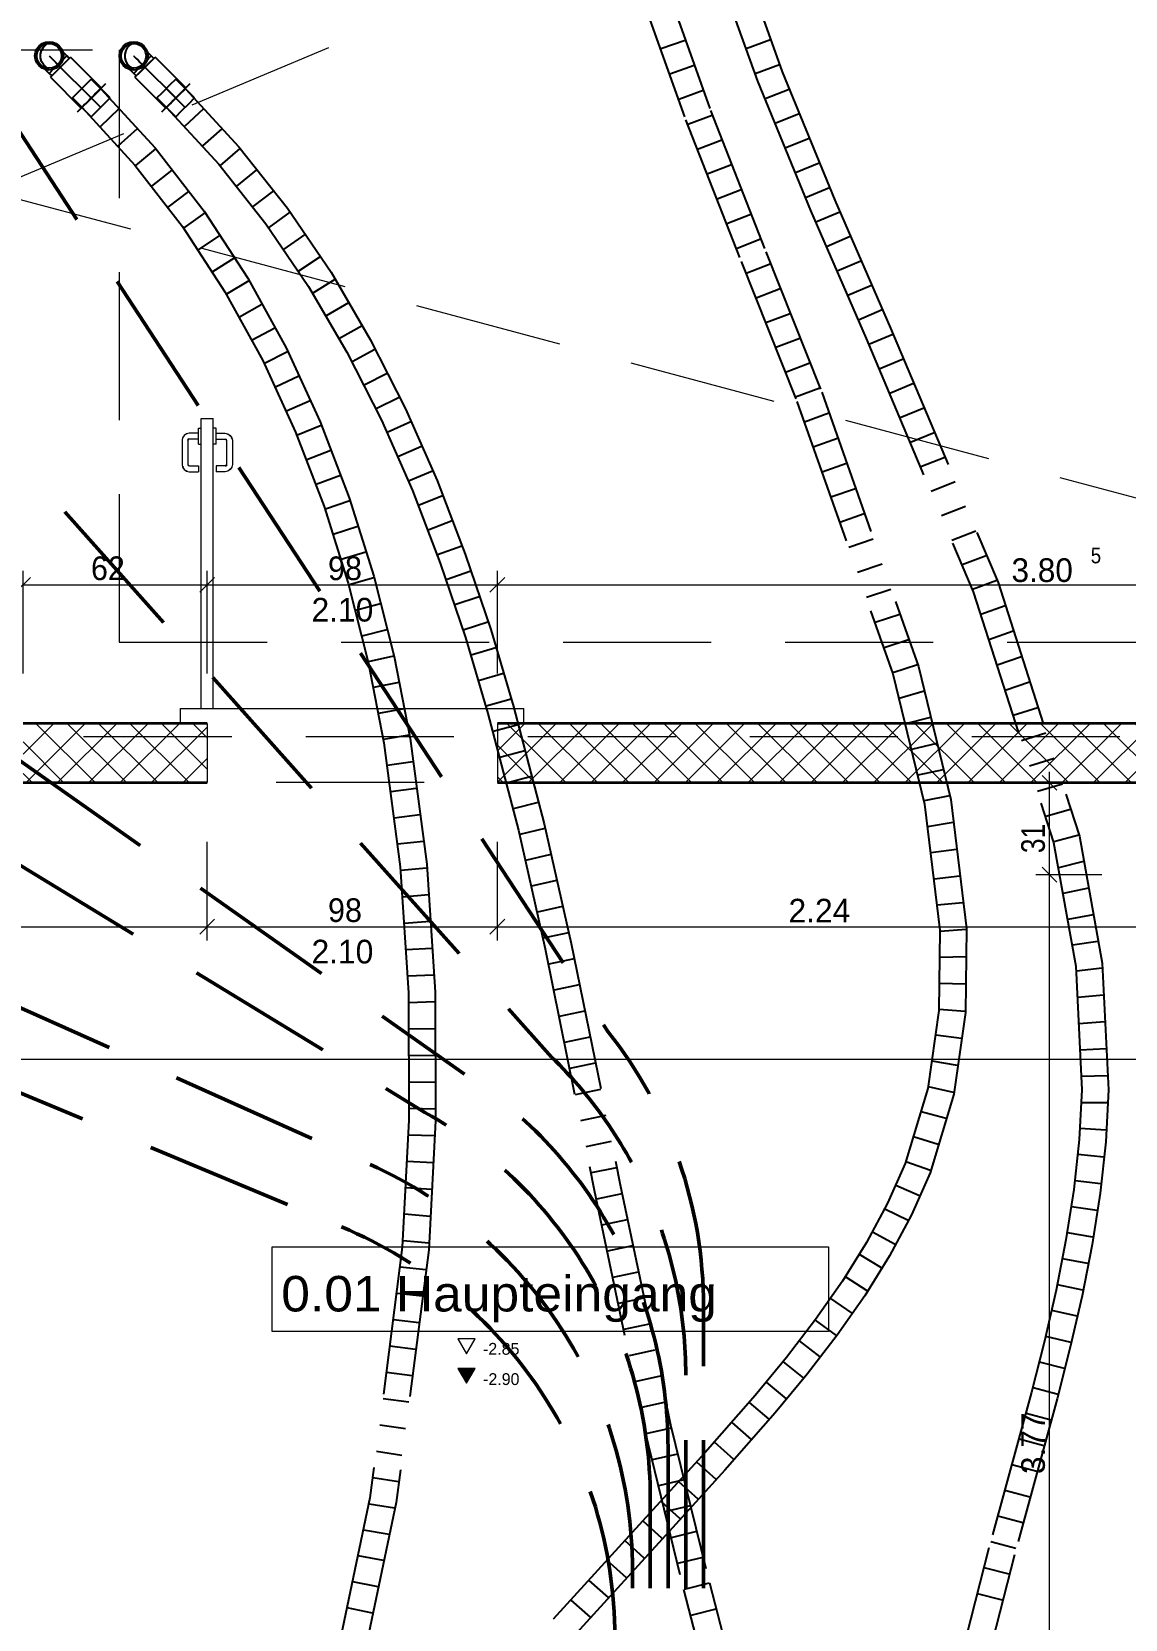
# Model space of a CAD drawing. Header units: millimetres. Extents: x -3497 to 2618, y -1809 to 2456.
# Drawn here: x 385 to 754, y 1356 to 1893 of the extents above; entities that cross this region are included whole.
import ezdxf
from ezdxf.enums import TextEntityAlignment as Align

# ---------------------------------------------------------------- set-up
doc = ezdxf.new("R2010")
doc.units = ezdxf.units.MM
doc.header["$LTSCALE"] = 100
doc.linetypes.add('DASHED', pattern=[0.75, 0.5, -0.25])
doc.linetypes.add('HIDDENX2', pattern=[0.75, 0.5, -0.25])
for name, color, linetype, true_color in [('10-0.05 Solid', 1, 'Continuous', 0xff0000), ('10-0.13 Solid', 7, 'Continuous', 0x000000), ('10-0.18 Strichlinie', 7, 'Continuous', 0x00c0ff), ('20-(100) Aussenwände', 7, 'Continuous', 0xc0c0c0), ('20-Beton', 9, 'Continuous', 0x808080), ('30-Text', 7, 'Continuous', 0xff8000), ('30-Text 6', 3, 'Continuous', 0x00ff00), ('50-Türen&Fenster', 9, 'Continuous', 0x808080), ('Keine', 7, 'Continuous', 0xff8000), ('Layer31', 9, 'Continuous', 0x808080)]:
    doc.layers.add(name, color=color, linetype=linetype, true_color=true_color)
doc.styles.add('Arial', font='arial.ttf')

# ---------------------------------------------------------------- blocks, each defined once
blk = doc.blocks.new('*X590')
at = {"layer": '10-0.05 Solid', "color": 18, "linetype": 'Continuous', "lineweight": 13, "true_color": 0x000000}
for p, q in [((542.1, 1639.07), (562, 1658.98)), ((542.1, 1649.68), (551.4, 1658.98)), ((565.29, 1638.98), (545.29, 1658.98)), ((552.61, 1638.98), (572.61, 1658.98)), ((575.89, 1638.98), (555.89, 1658.98)), ((563.22, 1638.98), (583.22, 1658.98)), ((586.5, 1638.98), (566.5, 1658.98)), ((573.82, 1638.98), (593.82, 1658.98)), ((597.11, 1638.98), (577.11, 1658.98)), ((584.43, 1638.98), (604.43, 1658.98)), ((607.71, 1638.98), (587.71, 1658.98)), ((595.04, 1638.98), (615.04, 1658.98)), ((618.32, 1638.98), (598.32, 1658.98)), ((605.64, 1638.98), (625.64, 1658.98)), ((628.93, 1638.98), (608.93, 1658.98)), ((616.25, 1638.98), (636.25, 1658.98)), ((639.53, 1638.98), (619.53, 1658.98)), ((626.86, 1638.98), (646.86, 1658.98)), ((650.14, 1638.98), (630.14, 1658.98)), ((637.46, 1638.98), (657.46, 1658.98)), ((660.75, 1638.98), (640.75, 1658.98)), ((648.07, 1638.98), (668.07, 1658.98)), ((671.35, 1638.98), (651.35, 1658.98)), ((658.68, 1638.98), (678.68, 1658.98)), ((681.96, 1638.98), (661.96, 1658.98)), ((669.28, 1638.98), (689.28, 1658.98)), ((692.57, 1638.98), (672.57, 1658.98)), ((679.89, 1638.98), (699.89, 1658.98)), ((703.17, 1638.98), (683.17, 1658.98)), ((690.5, 1638.98), (710.5, 1658.98)), ((713.78, 1638.98), (693.78, 1658.98)), ((701.1, 1638.98), (721.1, 1658.98)), ((724.39, 1638.98), (704.39, 1658.98)), ((711.71, 1638.98), (731.71, 1658.98)), ((734.99, 1638.98), (714.99, 1658.98)), ((722.32, 1638.98), (742.32, 1658.98)), ((745.6, 1638.98), (725.6, 1658.98)), ((732.92, 1638.98), (752.92, 1658.98)), ((756.21, 1638.98), (736.21, 1658.98)), ((743.53, 1638.98), (763.53, 1658.98)), ((766.81, 1638.98), (746.81, 1658.98)), ((754.14, 1638.98), (774.14, 1658.98)), ((777.42, 1638.98), (757.42, 1658.98)), ((764.74, 1638.98), (784.74, 1658.98)), ((788.03, 1638.98), (768.03, 1658.98)), ((791.36, 1646.25), (778.63, 1658.98)), ((791.36, 1656.86), (789.24, 1658.98)), ((775.35, 1638.98), (791.36, 1654.99)), ((554.68, 1638.98), (542.1, 1651.56)), ((544.07, 1638.98), (542.1, 1640.95)), ((785.96, 1638.98), (791.36, 1644.38))]:
    blk.add_line(p, q, dxfattribs=at)
blk = doc.blocks.new('*X591')
at = {"layer": '10-0.05 Solid', "color": 18, "linetype": 'Continuous', "lineweight": 13, "true_color": 0x000000}
for p, q in [((381.87, 1648.55), (392.3, 1658.98)), ((382.9, 1638.98), (402.9, 1658.98)), ((406.19, 1638.98), (386.19, 1658.98)), ((393.51, 1638.98), (413.51, 1658.98)), ((416.79, 1638.98), (396.79, 1658.98)), ((404.12, 1638.98), (424.12, 1658.98)), ((427.4, 1638.98), (407.4, 1658.98)), ((414.72, 1638.98), (434.72, 1658.98)), ((438.01, 1638.98), (418.01, 1658.98)), ((425.33, 1638.98), (444.1, 1657.74)), ((444.1, 1643.49), (428.61, 1658.98)), ((444.1, 1654.1), (439.22, 1658.98)), ((395.58, 1638.98), (381.87, 1652.69)), ((435.94, 1638.98), (444.1, 1647.14)), ((384.97, 1638.98), (381.87, 1642.08))]:
    blk.add_line(p, q, dxfattribs=at)
blk = doc.blocks.new('AnonymMegaMac_nNn0752')
at = {"layer": '20-Beton', "color": 8, "linetype": 'Continuous', "lineweight": 13, "true_color": 0x808080}
for p, q in [((384.37, 1708.27), (379.37, 1703.27)), ((381.87, 1675.77), (381.87, 1710.46)), ((381.87, 1705.77), (444.1, 1705.77)), ((446.6, 1708.27), (441.6, 1703.27)), ((444.1, 1675.77), (444.1, 1710.46))]:
    blk.add_line(p, q, dxfattribs=at)
at = {"layer": '20-Beton', "color": 8, "linetype": 'Continuous', "lineweight": 18, "true_color": 0x808080, "style": 'Arial', "width": 0.918814}
blk.add_text('62', height=8, dxfattribs=at).set_placement((404.84, 1707.36), (416.25, 1707.36), align=Align.FIT)
blk = doc.blocks.new('AnonymMegaMac_nNn0753')
at = {"layer": '20-Beton', "color": 8, "linetype": 'Continuous', "lineweight": 13, "true_color": 0x808080}
for p, q in [((446.6, 1708.27), (441.6, 1703.27)), ((444.1, 1675.77), (444.1, 1710.46)), ((444.1, 1705.77), (542.1, 1705.77)), ((544.6, 1708.27), (539.6, 1703.27)), ((542.1, 1675.77), (542.1, 1710.46))]:
    blk.add_line(p, q, dxfattribs=at)
at = {"layer": '20-Beton', "color": 8, "linetype": 'Continuous', "lineweight": 18, "true_color": 0x808080, "style": 'Arial'}
for s, width, p, p2 in [('98', 0.923325, (484.89, 1707.36), (496.36, 1707.36)), ('2.10', 0.960236, (479.34, 1693.36), (500.21, 1693.36))]:
    blk.add_text(s, height=8, dxfattribs=dict(at, width=width)).set_placement(p, p2, align=Align.FIT)
blk = doc.blocks.new('AnonymMegaMac_nNn0754')
at = {"layer": '20-Beton', "color": 8, "linetype": 'Continuous', "lineweight": 13, "true_color": 0x808080}
for p, q in [((544.6, 1708.27), (539.6, 1703.27)), ((542.1, 1675.77), (542.1, 1710.46)), ((542.1, 1705.77), (922.36, 1705.77)), ((924.86, 1708.27), (919.86, 1703.27)), ((922.36, 1675.77), (922.36, 1710.46))]:
    blk.add_line(p, q, dxfattribs=at)
at = {"layer": '20-Beton', "color": 8, "linetype": 'Continuous', "lineweight": 18, "true_color": 0x808080, "style": 'Arial'}
for s, height, width, p, p2 in [('5', 5.28, 0.853093, (742.55, 1713.04), (746.05, 1713.04)), ('3.80', 8, 0.953608, (715.78, 1706.73), (736.5, 1706.73))]:
    blk.add_text(s, height=height, dxfattribs=dict(at, width=width)).set_placement(p, p2, align=Align.FIT)
blk = doc.blocks.new('AnonymMegaMac_nNn01105')
at = {"layer": '20-Beton', "color": 8, "linetype": 'Continuous', "lineweight": 13, "true_color": 0x808080}
for p, q in [((245.87, 1585.6), (245.87, 1618.98)), ((444.1, 1585.6), (444.1, 1618.98)), ((248.37, 1592.79), (243.37, 1587.79)), ((446.6, 1592.79), (441.6, 1587.79)), ((245.87, 1590.29), (444.1, 1590.29))]:
    blk.add_line(p, q, dxfattribs=at)
at = {"layer": '20-Beton', "color": 8, "linetype": 'Continuous', "lineweight": 18, "true_color": 0x808080, "style": 'Arial', "width": 0.921576}
blk.add_text('1.98', height=8, dxfattribs=at).set_placement((330.12, 1591.88), (350.14, 1591.88), align=Align.FIT)
blk = doc.blocks.new('AnonymMegaMac_nNn01106')
at = {"layer": '20-Beton', "color": 8, "linetype": 'Continuous', "lineweight": 13, "true_color": 0x808080}
for p, q in [((444.1, 1585.6), (444.1, 1618.98)), ((542.1, 1585.6), (542.1, 1618.98)), ((446.6, 1592.79), (441.6, 1587.79)), ((544.6, 1592.79), (539.6, 1587.79)), ((444.1, 1590.29), (542.1, 1590.29))]:
    blk.add_line(p, q, dxfattribs=at)
at = {"layer": '20-Beton', "color": 8, "linetype": 'Continuous', "lineweight": 18, "true_color": 0x808080, "style": 'Arial'}
for s, width, p, p2 in [('98', 0.923325, (484.89, 1591.88), (496.36, 1591.88)), ('2.10', 0.960236, (479.34, 1577.88), (500.21, 1577.88))]:
    blk.add_text(s, height=8, dxfattribs=dict(at, width=width)).set_placement(p, p2, align=Align.FIT)
blk = doc.blocks.new('AnonymMegaMac_nNn01107')
at = {"layer": '20-Beton', "color": 8, "linetype": 'Continuous', "lineweight": 13, "true_color": 0x808080}
for p, q in [((542.1, 1585.6), (542.1, 1618.98)), ((544.6, 1592.79), (539.6, 1587.79)), ((763.84, 1587.79), (768.84, 1592.79)), ((766.34, 1585.6), (766.34, 1594.97)), ((542.1, 1590.29), (766.34, 1590.29))]:
    blk.add_line(p, q, dxfattribs=at)
at = {"layer": '20-Beton', "color": 8, "linetype": 'Continuous', "lineweight": 18, "true_color": 0x808080, "style": 'Arial', "width": 0.960236}
blk.add_text('2.24', height=8, dxfattribs=at).set_placement((640.46, 1591.71), (661.33, 1591.71), align=Align.FIT)
blk = doc.blocks.new('AnonymMegaMac_nNn01117')
at = {"layer": '20-Beton', "color": 8, "linetype": 'Continuous', "lineweight": 13, "true_color": 0x808080}
blk.add_line((-112.67, 1545.54), (766.34, 1545.54), dxfattribs=at)
blk = doc.blocks.new('AnonymMegaMac_nNn01222')
at = {"layer": '20-Beton', "color": 8, "linetype": 'Continuous', "lineweight": 13, "true_color": 0x808080}
for p, q in [((731.14, 1605.36), (726.14, 1610.36)), ((728.64, 1607.86), (728.64, 1611.61)), ((733.33, 1607.86), (723.95, 1607.86)), ((728.64, 1230.86), (728.64, 1607.86)), ((726.14, 1233.36), (731.14, 1228.36)), ((746.34, 1230.86), (723.95, 1230.86))]:
    blk.add_line(p, q, dxfattribs=at)
at = {"layer": '20-Beton', "color": 8, "linetype": 'Continuous', "lineweight": 18, "true_color": 0x808080, "style": 'Arial', "width": 0.954713}
blk.add_text('3.77', height=8, rotation=90, dxfattribs=at).set_placement((727.05, 1405.42), (727.05, 1426.17), align=Align.FIT)
blk = doc.blocks.new('AnonymMegaMac_nNn01232')
at = {"layer": '20-Beton', "color": 8, "linetype": 'Continuous', "lineweight": 13, "true_color": 0x808080}
for p, q in [((731.14, 1636.36), (726.14, 1641.36)), ((728.64, 1638.86), (728.64, 1642.61)), ((746.34, 1638.86), (723.95, 1638.86)), ((728.64, 1607.86), (728.64, 1638.86)), ((726.14, 1610.36), (731.14, 1605.36)), ((746.34, 1607.86), (723.95, 1607.86)), ((728.64, 1604.11), (728.64, 1607.86))]:
    blk.add_line(p, q, dxfattribs=at)
at = {"layer": '20-Beton', "color": 8, "linetype": 'Continuous', "lineweight": 18, "true_color": 0x808080, "style": 'Arial', "width": 0.797036}
blk.add_text('31', height=8, rotation=90, dxfattribs=at).set_placement((727.05, 1615.14), (727.05, 1625.04), align=Align.FIT)

msp = doc.modelspace()

# ---------------------------------------------------------------- hatches: boundary and pattern name
at = {"layer": '20-Beton', "linetype": 'Continuous', "lineweight": 13, "true_color": 0x808080}
msp.add_hatch(color=8, dxfattribs=at).paths.add_polyline_path([(531.67, 1436.06), (534.58, 1441.1), (528.76, 1441.1)], flags=0)

# ---------------------------------------------------------------- linework, layer by layer
at = {"layer": '10-0.13 Solid', "color": 18, "linetype": 'HIDDENX2', "lineweight": 13, "true_color": 0x000000}
for p, q in [((-169.63, 1886.38), (414.37, 1886.43)), ((414.37, 1886.43), (414.37, 1686.43)), ((414.37, 1686.43), (1234.37, 1686.43)), ((1202.36, 1654.37), (382.16, 1654.37))]:
    msp.add_line(p, q, dxfattribs=at)
at = {"layer": '10-0.18 Strichlinie', "color": 140, "linetype": 'DASHED', "lineweight": 25, "true_color": 0x00c0ff}
for p, q in [((386.55, 1886.84), (387.32, 1887.83)), ((387.32, 1887.83), (388.31, 1888.59)), ((387.74, 1887.41), (388.61, 1888.07)), ((388.31, 1888.59), (389.47, 1889.07)), ((388.61, 1888.07), (389.62, 1888.49)), ((388.76, 1887.38), (389.64, 1888.28)), ((389.47, 1889.07), (390.71, 1889.24)), ((389.62, 1888.49), (390.71, 1888.64)), ((389.64, 1888.28), (390.71, 1888.94)), ((390.71, 1889.24), (391.95, 1889.07)), ((390.71, 1888.64), (391.8, 1888.49)), ((391.8, 1888.49), (392.81, 1888.07)), ((391.95, 1889.07), (393.11, 1888.59)), ((392.81, 1888.07), (393.68, 1887.41)), ((393.11, 1888.59), (394.11, 1887.83)), ((394.11, 1887.83), (394.87, 1886.84)), ((415.09, 1886.84), (415.85, 1887.83)), ((415.85, 1887.83), (416.85, 1888.59)), ((416.28, 1887.41), (417.15, 1888.07)), ((416.85, 1888.59), (418, 1889.07)), ((417.15, 1888.07), (418.16, 1888.49)), ((417.3, 1887.38), (418.17, 1888.28)), ((418, 1889.07), (419.25, 1889.24)), ((418.16, 1888.49), (419.25, 1888.64)), ((418.17, 1888.28), (419.25, 1888.94)), ((419.25, 1889.24), (420.49, 1889.07)), ((419.25, 1888.64), (420.33, 1888.49)), ((420.33, 1888.49), (421.35, 1888.07)), ((420.49, 1889.07), (421.65, 1888.59)), ((421.35, 1888.07), (422.22, 1887.41)), ((421.65, 1888.59), (422.64, 1887.83)), ((422.64, 1887.83), (423.4, 1886.84)), ((385.91, 1884.44), (386.07, 1885.68)), ((386.07, 1883.19), (385.91, 1884.44)), ((386.07, 1885.68), (386.55, 1886.84)), ((386.55, 1882.04), (386.07, 1883.19)), ((386.51, 1884.44), (386.65, 1885.52)), ((386.65, 1883.35), (386.51, 1884.44)), ((386.65, 1885.52), (387.07, 1886.54)), ((387.07, 1882.34), (386.65, 1883.35)), ((387.07, 1886.54), (387.74, 1887.41)), ((387.74, 1881.47), (387.07, 1882.34)), ((387.83, 1885.06), (388.15, 1886.28)), ((387.83, 1883.81), (387.83, 1885.06)), ((388.15, 1882.59), (387.83, 1883.81)), ((388.15, 1886.28), (388.76, 1887.38)), ((388.76, 1881.49), (388.15, 1882.59)), ((390.71, 1884.44), (390.81, 1884.33)), ((390.81, 1884.33), (391.11, 1884.04)), ((391.11, 1884.04), (391.58, 1883.57)), ((391.58, 1883.57), (392.2, 1882.95)), ((392.2, 1882.95), (392.91, 1882.23)), ((394.91, 1882.7), (392.45, 1880.24)), ((392.91, 1882.23), (393.68, 1881.47)), ((393.68, 1887.41), (393.78, 1887.3)), ((393.68, 1887.41), (394.35, 1886.54)), ((394.35, 1882.34), (393.68, 1881.47)), ((393.78, 1887.3), (394.08, 1887.01)), ((394.08, 1887.01), (394.55, 1886.54)), ((394.35, 1886.54), (394.77, 1885.52)), ((394.77, 1883.35), (394.35, 1882.34)), ((394.55, 1886.54), (395.17, 1885.92)), ((394.77, 1885.52), (394.91, 1884.44)), ((394.91, 1884.44), (394.77, 1883.35)), ((394.87, 1886.84), (395.35, 1885.68)), ((395.35, 1883.19), (394.87, 1882.04)), ((396.65, 1884.44), (394.91, 1882.7)), ((395.17, 1885.92), (395.88, 1885.2)), ((395.35, 1885.68), (395.51, 1884.44)), ((395.51, 1884.44), (395.35, 1883.19)), ((397.5, 1883.59), (395.76, 1881.85)), ((395.88, 1885.2), (396.65, 1884.44)), ((395.94, 1882.02), (397.92, 1884.01)), ((397.5, 1883.59), (396.65, 1884.44)), ((408.32, 1873.62), (397.92, 1884.01)), ((414.45, 1884.44), (414.61, 1885.68)), ((414.61, 1883.19), (414.45, 1884.44)), ((414.61, 1885.68), (415.09, 1886.84)), ((415.09, 1882.04), (414.61, 1883.19)), ((415.05, 1884.44), (415.19, 1885.52)), ((415.19, 1883.35), (415.05, 1884.44)), ((415.19, 1885.52), (415.61, 1886.54)), ((415.61, 1882.34), (415.19, 1883.35)), ((415.61, 1886.54), (416.28, 1887.41)), ((416.28, 1881.47), (415.61, 1882.34)), ((416.36, 1885.06), (416.68, 1886.28)), ((416.36, 1883.81), (416.36, 1885.06)), ((416.68, 1882.59), (416.36, 1883.81)), ((416.68, 1886.28), (417.3, 1887.38)), ((417.3, 1881.49), (416.68, 1882.59)), ((419.25, 1884.44), (419.35, 1884.33)), ((419.35, 1884.33), (419.64, 1884.04)), ((419.64, 1884.04), (420.12, 1883.57)), ((420.12, 1883.57), (420.73, 1882.95)), ((420.73, 1882.95), (421.45, 1882.23)), ((423.45, 1882.7), (420.99, 1880.24)), ((421.45, 1882.23), (422.22, 1881.47)), ((422.22, 1887.41), (422.32, 1887.3)), ((422.22, 1887.41), (422.88, 1886.54)), ((422.88, 1882.34), (422.22, 1881.47)), ((422.32, 1887.3), (422.61, 1887.01)), ((422.61, 1887.01), (423.09, 1886.54)), ((422.88, 1886.54), (423.3, 1885.52)), ((423.3, 1883.35), (422.88, 1882.34)), ((423.09, 1886.54), (423.7, 1885.92)), ((423.3, 1885.52), (423.45, 1884.44)), ((423.45, 1884.44), (423.3, 1883.35)), ((423.4, 1886.84), (423.88, 1885.68)), ((423.88, 1883.19), (423.4, 1882.04)), ((425.19, 1884.44), (423.45, 1882.7)), ((423.7, 1885.92), (424.42, 1885.2)), ((423.88, 1885.68), (424.05, 1884.44)), ((424.05, 1884.44), (423.88, 1883.19)), ((426.03, 1883.59), (424.3, 1881.85)), ((424.42, 1885.2), (425.19, 1884.44)), ((424.47, 1882.02), (426.46, 1884.01)), ((426.03, 1883.59), (425.19, 1884.44)), ((436.85, 1873.62), (426.46, 1884.01)), ((387.32, 1881.04), (386.55, 1882.04)), ((388.31, 1880.28), (387.32, 1881.04)), ((387.74, 1881.47), (387.84, 1881.36)), ((388.61, 1880.8), (387.74, 1881.47)), ((387.84, 1881.36), (388.14, 1881.07)), ((388.14, 1881.07), (388.61, 1880.6)), ((389.47, 1879.8), (388.31, 1880.28)), ((389.62, 1880.38), (388.61, 1880.8)), ((388.61, 1880.6), (389.23, 1879.98)), ((389.64, 1880.59), (388.76, 1881.49)), ((389.23, 1879.98), (389.94, 1879.26)), ((390.71, 1879.64), (389.47, 1879.8)), ((390.71, 1880.24), (389.62, 1880.38)), ((390.71, 1879.94), (389.64, 1880.59)), ((389.94, 1879.26), (390.71, 1878.5)), ((391.8, 1880.38), (390.71, 1880.24)), ((392.45, 1880.24), (390.71, 1878.5)), ((391.95, 1879.8), (390.71, 1879.64)), ((390.71, 1878.5), (391.56, 1877.65)), ((391.14, 1877.22), (393.12, 1879.21)), ((391.14, 1877.22), (401.53, 1866.83)), ((393.3, 1879.39), (391.56, 1877.65)), ((392.81, 1880.8), (391.8, 1880.38)), ((393.11, 1880.28), (391.95, 1879.8)), ((393.68, 1881.47), (392.81, 1880.8)), ((394.11, 1881.04), (393.11, 1880.28)), ((393.12, 1879.21), (395.94, 1882.02)), ((395.76, 1881.85), (393.3, 1879.39)), ((393.68, 1881.47), (404.92, 1870.22)), ((394.87, 1882.04), (394.11, 1881.04)), ((415.85, 1881.04), (415.09, 1882.04)), ((416.85, 1880.28), (415.85, 1881.04)), ((416.28, 1881.47), (416.38, 1881.36)), ((417.15, 1880.8), (416.28, 1881.47)), ((416.38, 1881.36), (416.67, 1881.07)), ((416.67, 1881.07), (417.15, 1880.6)), ((418, 1879.8), (416.85, 1880.28)), ((418.16, 1880.38), (417.15, 1880.8)), ((417.15, 1880.6), (417.76, 1879.98)), ((418.17, 1880.59), (417.3, 1881.49)), ((417.76, 1879.98), (418.48, 1879.26)), ((419.25, 1879.64), (418, 1879.8)), ((419.25, 1880.24), (418.16, 1880.38)), ((419.25, 1879.94), (418.17, 1880.59)), ((418.48, 1879.26), (419.25, 1878.5)), ((420.33, 1880.38), (419.25, 1880.24)), ((420.99, 1880.24), (419.25, 1878.5)), ((420.49, 1879.8), (419.25, 1879.64)), ((419.25, 1878.5), (420.1, 1877.65)), ((419.67, 1877.22), (421.66, 1879.21)), ((419.67, 1877.22), (430.07, 1866.83)), ((421.83, 1879.39), (420.1, 1877.65)), ((421.35, 1880.8), (420.33, 1880.38)), ((421.65, 1880.28), (420.49, 1879.8)), ((422.22, 1881.47), (421.35, 1880.8)), ((422.64, 1881.04), (421.65, 1880.28)), ((421.66, 1879.21), (424.47, 1882.02)), ((424.3, 1881.85), (421.83, 1879.39)), ((422.22, 1881.47), (433.46, 1870.22)), ((423.4, 1882.04), (422.64, 1881.04)), ((398.56, 1870.22), (400.42, 1872.09)), ((409.73, 1875.03), (400.12, 1865.41)), ((400.42, 1872.09), (403.06, 1874.72)), ((408.11, 1867.04), (401.74, 1873.4)), ((403.06, 1874.72), (404.92, 1876.59)), ((403.52, 1868.82), (406.33, 1871.63)), ((411.29, 1870.22), (404.92, 1876.59)), ((404.99, 1870.15), (406.59, 1871.74)), ((406.51, 1871.81), (405.75, 1871.05)), ((406.33, 1871.63), (408.32, 1873.62)), ((407.17, 1872.47), (406.51, 1871.81)), ((406.59, 1871.74), (407.75, 1872.91)), ((407.68, 1872.98), (407.17, 1872.47)), ((408, 1873.3), (407.68, 1872.98)), ((407.75, 1872.91), (408.18, 1873.33)), ((408.11, 1873.4), (408, 1873.3)), ((408.18, 1873.33), (426.52, 1853.34)), ((427.1, 1870.22), (428.96, 1872.09)), ((438.27, 1875.03), (428.65, 1865.41)), ((428.96, 1872.09), (431.6, 1874.72)), ((436.64, 1867.04), (430.28, 1873.4)), ((431.6, 1874.72), (433.46, 1876.59)), ((432.05, 1868.82), (434.87, 1871.63)), ((439.82, 1870.22), (433.46, 1876.59)), ((433.53, 1870.15), (435.12, 1871.74)), ((435.05, 1871.81), (434.28, 1871.05)), ((434.87, 1871.63), (436.85, 1873.62)), ((435.71, 1872.47), (435.05, 1871.81)), ((435.12, 1871.74), (436.29, 1872.91)), ((436.22, 1872.98), (435.71, 1872.47)), ((436.53, 1873.3), (436.22, 1872.98)), ((436.29, 1872.91), (436.71, 1873.33)), ((436.64, 1873.4), (436.53, 1873.3)), ((436.71, 1873.33), (454.82, 1853.74)), ((398.56, 1870.22), (404.92, 1863.86)), ((401.53, 1866.83), (403.52, 1868.82)), ((401.85, 1867.15), (401.74, 1867.04)), ((402.24, 1867.4), (401.81, 1866.97)), ((401.81, 1866.97), (419.64, 1847.54)), ((402.17, 1867.47), (401.85, 1867.15)), ((402.67, 1867.97), (402.17, 1867.47)), ((403.4, 1868.56), (402.24, 1867.4)), ((403.33, 1868.63), (402.67, 1867.97)), ((404.1, 1869.4), (403.33, 1868.63)), ((404.99, 1870.15), (403.4, 1868.56)), ((404.92, 1870.22), (404.1, 1869.4)), ((405.75, 1871.05), (404.92, 1870.22)), ((406.79, 1865.72), (409.42, 1868.36)), ((414.25, 1866.52), (407.91, 1860.52)), ((409.42, 1868.36), (411.29, 1870.22)), ((427.1, 1870.22), (433.46, 1863.86)), ((430.07, 1866.83), (432.05, 1868.82)), ((430.39, 1867.15), (430.28, 1867.04)), ((430.77, 1867.4), (430.35, 1866.97)), ((430.35, 1866.97), (447.98, 1847.89)), ((430.7, 1867.47), (430.39, 1867.15)), ((431.21, 1867.97), (430.7, 1867.47)), ((431.94, 1868.56), (430.77, 1867.4)), ((431.87, 1868.63), (431.21, 1867.97)), ((432.64, 1869.4), (431.87, 1868.63)), ((433.53, 1870.15), (431.94, 1868.56)), ((433.46, 1870.22), (432.64, 1869.4)), ((434.28, 1871.05), (433.46, 1870.22)), ((435.32, 1865.72), (437.96, 1868.36)), ((442.8, 1866.54), (436.47, 1860.54)), ((437.96, 1868.36), (439.82, 1870.22)), ((404.92, 1863.86), (406.79, 1865.72)), ((433.46, 1863.86), (435.32, 1865.72)), ((420.42, 1859.79), (413.91, 1853.98)), ((448.99, 1859.85), (442.5, 1854.01)), ((426.57, 1853.06), (419.89, 1847.43)), ((426.52, 1853.34), (443.05, 1831.98)), ((455.13, 1853.12), (448.49, 1847.45)), ((454.82, 1853.74), (471.18, 1833.04)), ((419.64, 1847.54), (435.72, 1826.76)), ((432.16, 1845.84), (425.32, 1840.41)), ((447.98, 1847.89), (463.92, 1827.71)), ((460.79, 1845.97), (454, 1840.48)), ((437.74, 1838.63), (430.76, 1833.39)), ((466.44, 1838.82), (459.51, 1833.51)), ((443.28, 1831.38), (436.15, 1826.34)), ((443.05, 1831.98), (457.81, 1809.37)), ((471.99, 1831.6), (464.93, 1826.47)), ((471.18, 1833.04), (485.92, 1811.33)), ((435.72, 1826.76), (450.09, 1804.74)), ((448.26, 1823.75), (441.01, 1818.89)), ((463.92, 1827.71), (478.31, 1806.52)), ((477.11, 1824.07), (469.92, 1819.11)), ((453.24, 1816.12), (445.87, 1811.46)), ((482.22, 1816.53), (474.92, 1811.75)), ((458.16, 1808.45), (450.66, 1803.98)), ((457.81, 1809.37), (470.86, 1785.63)), ((487.18, 1808.91), (479.77, 1804.3)), ((485.92, 1811.33), (499.17, 1788.69)), ((450.09, 1804.74), (462.83, 1781.58)), ((478.31, 1806.52), (491.27, 1784.39)), ((462.55, 1800.47), (454.95, 1796.19)), ((491.78, 1801.06), (484.27, 1796.61)), ((466.94, 1792.49), (459.23, 1788.39)), ((496.38, 1793.21), (488.77, 1788.93)), ((499.17, 1788.69), (511.06, 1765.23)), ((462.83, 1781.58), (473.97, 1757.38)), ((471.25, 1784.47), (463.44, 1780.56)), ((470.86, 1785.63), (482.26, 1760.87)), ((491.27, 1784.39), (502.93, 1761.38)), ((500.77, 1785.25), (493.07, 1781.13)), ((475.06, 1776.21), (467.16, 1772.48)), ((504.87, 1777.14), (497.1, 1773.18)), ((478.86, 1767.94), (470.89, 1764.4)), ((508.98, 1769.04), (501.12, 1765.23)), ((511.06, 1765.23), (521.72, 1741.01)), ((482.59, 1759.64), (474.54, 1756.28)), ((482.26, 1760.87), (492.08, 1735.2)), ((502.93, 1761.38), (513.4, 1737.59)), ((512.85, 1760.83), (504.93, 1757.17)), ((473.97, 1757.38), (483.58, 1732.25)), ((485.84, 1751.15), (477.72, 1747.96)), ((516.51, 1752.52), (508.52, 1749)), ((520.17, 1744.21), (512.12, 1740.83)), ((489.09, 1742.66), (480.9, 1739.64)), ((513.4, 1737.59), (522.81, 1713.09)), ((521.72, 1741.01), (531.27, 1716.14)), ((483.58, 1732.25), (491.72, 1706.3)), ((492.28, 1734.14), (484.02, 1731.3)), ((492.08, 1735.2), (500.37, 1708.74)), ((523.58, 1735.81), (515.47, 1732.56)), ((526.83, 1727.35), (518.68, 1724.22)), ((494.99, 1725.48), (486.69, 1722.79)), ((497.71, 1716.81), (489.35, 1714.28)), ((530.08, 1718.88), (521.88, 1715.88)), ((531.27, 1716.14), (539.86, 1690.68)), ((522.81, 1713.09), (531.29, 1687.95)), ((491.72, 1706.3), (498.42, 1679.62)), ((500.39, 1708.13), (491.99, 1705.77)), ((500.37, 1708.74), (507.2, 1681.58)), ((533.09, 1710.34), (524.85, 1707.45)), ((535.98, 1701.76), (527.71, 1698.98)), ((502.61, 1699.32), (494.16, 1697.11)), ((504.82, 1690.52), (496.33, 1688.46)), ((538.88, 1693.18), (530.57, 1690.5)), ((539.86, 1690.68), (547.61, 1664.7)), ((531.29, 1687.95), (538.94, 1662.29)), ((541.56, 1684.53), (533.21, 1681.96)), ((498.42, 1679.62), (503.75, 1652.37)), ((507.03, 1681.71), (498.51, 1679.81)), ((507.2, 1681.58), (512.63, 1653.82)), ((544.15, 1675.85), (535.77, 1673.39)), ((508.78, 1672.8), (500.23, 1671.07)), ((510.53, 1663.88), (501.94, 1662.32)), ((546.73, 1667.17), (538.33, 1664.82)), ((547.61, 1664.7), (557.93, 1625.02)), ((538.94, 1662.29), (549.19, 1622.9)), ((549.1, 1658.45), (540.67, 1656.17)), ((512.27, 1654.96), (503.65, 1653.57)), ((503.75, 1652.37), (509.3, 1610.51)), ((512.63, 1653.82), (518.25, 1611.39)), ((551.37, 1649.71), (542.93, 1647.49)), ((513.53, 1645.99), (504.89, 1644.72)), ((553.64, 1640.97), (545.19, 1638.81)), ((514.72, 1637.01), (506.07, 1635.85)), ((555.91, 1632.23), (547.44, 1630.12)), ((515.91, 1628.04), (507.24, 1626.98)), ((557.93, 1625.02), (567.08, 1584.65)), ((549.19, 1622.9), (558.29, 1582.77)), ((558.14, 1623.48), (549.65, 1621.43)), ((517.1, 1619.06), (508.42, 1618.12)), ((560.14, 1614.68), (551.64, 1612.68)), ((509.3, 1610.51), (512.06, 1567.92)), ((518.2, 1610.08), (509.51, 1609.24)), ((518.25, 1611.39), (521.05, 1568.23)), ((562.13, 1605.87), (553.62, 1603.93)), ((518.79, 1601.04), (510.09, 1600.32)), ((564.13, 1597.07), (555.61, 1595.19)), ((519.38, 1592), (510.67, 1591.39)), ((566.13, 1588.26), (557.59, 1586.44)), ((519.96, 1582.96), (511.25, 1582.47)), ((558.29, 1582.77), (574.8, 1501.25)), ((567.08, 1584.65), (583.61, 1503.06)), ((568, 1579.44), (559.46, 1577.65)), ((520.55, 1573.92), (511.83, 1573.55)), ((512.06, 1567.92), (512.23, 1524.94)), ((521.05, 1568.23), (521.22, 1524.72)), ((569.79, 1570.62), (561.25, 1568.83)), ((520.93, 1564.88), (512.21, 1564.62)), ((571.58, 1561.8), (563.03, 1560.01)), ((520.97, 1555.82), (512.24, 1555.67)), ((573.36, 1552.98), (564.82, 1551.19)), ((521.01, 1546.77), (512.28, 1546.72)), ((575.15, 1544.15), (566.61, 1542.37)), ((521.04, 1537.72), (512.31, 1537.77)), ((576.94, 1535.33), (568.39, 1533.55)), ((521.08, 1528.66), (512.35, 1528.83)), ((512.23, 1524.94), (510, 1481.99)), ((521.22, 1524.72), (518.97, 1481.18)), ((578.73, 1526.51), (570.18, 1524.73)), ((520.83, 1519.61), (512.1, 1519.9)), ((580.51, 1517.68), (571.96, 1515.91)), ((520.36, 1510.55), (511.64, 1510.98)), ((582.3, 1508.86), (573.75, 1507.1)), ((519.89, 1501.49), (511.18, 1502.06)), ((583.61, 1503.06), (600.64, 1422.03)), ((574.8, 1501.25), (591.87, 1420.04)), ((584.11, 1500.05), (575.56, 1498.28)), ((519.42, 1492.43), (510.72, 1493.15)), ((585.96, 1491.25), (577.41, 1489.46)), ((510, 1481.99), (499.08, 1397.32)), ((518.97, 1481.18), (507.95, 1395.81)), ((518.94, 1483.37), (510.26, 1484.23)), ((587.81, 1482.45), (579.26, 1480.65)), ((517.96, 1474.39), (509.28, 1475.33)), ((589.66, 1473.65), (581.12, 1471.83)), ((516.8, 1465.44), (508.13, 1466.43)), ((591.51, 1464.85), (582.97, 1463.02)), ((515.65, 1456.49), (506.98, 1457.53)), ((593.35, 1456.05), (584.82, 1454.2)), ((514.49, 1447.53), (505.83, 1448.63)), ((595.2, 1447.25), (586.68, 1445.38)), ((513.34, 1438.58), (504.68, 1439.73)), ((597.05, 1438.45), (588.53, 1436.57)), ((512.18, 1429.63), (503.54, 1430.83)), ((598.9, 1429.65), (590.38, 1427.75)), ((511.03, 1420.68), (502.39, 1421.93)), ((600.64, 1422.03), (613.73, 1368.62)), ((591.87, 1420.04), (605.01, 1366.42)), ((600.79, 1420.86), (592.27, 1418.95)), ((509.87, 1411.72), (501.24, 1413.03)), ((602.93, 1412.14), (594.42, 1410.19)), ((508.72, 1402.77), (500.09, 1404.13)), ((605.07, 1403.41), (596.57, 1401.43)), ((499.08, 1397.32), (486.19, 1336.04)), ((507.95, 1395.81), (494.95, 1334.02)), ((507.4, 1393.84), (498.79, 1395.27)), ((607.21, 1394.69), (598.71, 1392.67)), ((505.54, 1384.99), (496.94, 1386.5)), ((609.35, 1385.97), (600.86, 1383.91)), ((503.68, 1376.15), (495.09, 1377.73)), ((611.48, 1377.25), (603.01, 1375.15)), ((501.82, 1367.3), (493.25, 1368.96)), ((613.62, 1368.52), (605.16, 1366.39)), ((613.73, 1368.62), (627.36, 1315.93)), ((605.01, 1366.42), (618.64, 1313.73)), ((499.96, 1358.45), (491.4, 1360.2)), ((615.88, 1359.81), (607.41, 1357.68))]:
    msp.add_line(p, q, dxfattribs=at)
at = {"layer": '20-(100) Aussenwände', "color": 8, "linetype": 'Continuous', "lineweight": 13, "true_color": 0x808080}
for p, q in [((442.1, 1663.98), (442.1, 1761.98)), ((442.1, 1761.98), (446.1, 1761.98)), ((446.1, 1663.98), (446.1, 1761.98)), ((435.77, 1755.44), (435.6, 1754.58)), ((435.6, 1754.58), (435.6, 1746.38)), ((436.32, 1756.26), (435.77, 1755.44)), ((436.05, 1755.33), (435.77, 1755.44)), ((437.13, 1756.8), (436.32, 1756.26)), ((436.53, 1756.05), (436.32, 1756.26)), ((438, 1756.98), (437.13, 1756.8)), ((437.25, 1756.53), (437.13, 1756.8)), ((437.66, 1754.66), (437.38, 1754.77)), ((437.76, 1754.82), (437.55, 1755.03)), ((437.66, 1754.66), (437.6, 1754.38)), ((437.6, 1754.38), (437.6, 1746.58)), ((437.76, 1754.82), (437.66, 1754.66)), ((437.92, 1754.92), (437.76, 1754.82)), ((437.92, 1754.92), (437.8, 1755.2)), ((438.2, 1754.98), (437.92, 1754.92)), ((441.1, 1756.98), (438, 1756.98)), ((441.1, 1754.98), (438.2, 1754.98)), ((441.1, 1758.32), (441.1, 1758.68)), ((441.1, 1758.68), (441.11, 1758.68)), ((441.1, 1757.33), (441.1, 1758.32)), ((441.1, 1755.98), (441.1, 1757.33)), ((441.1, 1754.63), (441.1, 1755.98)), ((441.1, 1753.64), (441.1, 1754.63)), ((441.1, 1753.28), (441.1, 1753.64)), ((441.11, 1758.68), (442.09, 1758.68)), ((442.09, 1758.68), (442.1, 1758.68)), ((446.11, 1758.68), (446.1, 1758.68)), ((447.09, 1758.68), (446.11, 1758.68)), ((447.1, 1758.68), (447.09, 1758.68)), ((447.1, 1758.32), (447.1, 1758.68)), ((447.1, 1757.33), (447.1, 1758.32)), ((447.1, 1755.98), (447.1, 1757.33)), ((447.1, 1756.98), (450.2, 1756.98)), ((447.1, 1754.63), (447.1, 1755.98)), ((447.1, 1754.98), (450, 1754.98)), ((447.1, 1753.64), (447.1, 1754.63)), ((447.1, 1753.28), (447.1, 1753.64)), ((450, 1754.98), (450.28, 1754.92)), ((450.2, 1756.98), (451.06, 1756.8)), ((450.28, 1754.92), (450.4, 1755.2)), ((450.28, 1754.92), (450.44, 1754.82)), ((450.44, 1754.82), (450.65, 1755.03)), ((450.44, 1754.82), (450.54, 1754.66)), ((450.54, 1754.66), (450.82, 1754.77)), ((450.54, 1754.66), (450.6, 1754.38)), ((450.6, 1754.38), (450.6, 1746.58)), ((450.95, 1756.53), (451.06, 1756.8)), ((451.06, 1756.8), (451.88, 1756.26)), ((451.67, 1756.05), (451.88, 1756.26)), ((451.88, 1756.26), (452.43, 1755.44)), ((452.15, 1755.33), (452.43, 1755.44)), ((452.43, 1755.44), (452.6, 1754.58)), ((452.6, 1754.58), (452.6, 1746.38)), ((441.1, 1753.28), (441.11, 1753.28)), ((441.11, 1753.28), (442.09, 1753.28)), ((442.09, 1753.28), (442.1, 1753.28)), ((446.11, 1753.28), (446.1, 1753.28)), ((447.09, 1753.28), (446.11, 1753.28)), ((447.1, 1753.28), (447.09, 1753.28)), ((435.6, 1746.38), (435.77, 1745.51)), ((436.05, 1745.63), (435.77, 1745.51)), ((435.77, 1745.51), (436.32, 1744.7)), ((436.53, 1744.91), (436.32, 1744.7)), ((436.32, 1744.7), (437.13, 1744.15)), ((437.25, 1744.42), (437.13, 1744.15)), ((437.13, 1744.15), (438, 1743.98)), ((437.66, 1746.29), (437.38, 1746.18)), ((437.76, 1746.14), (437.55, 1745.93)), ((437.6, 1746.58), (437.66, 1746.29)), ((437.66, 1746.29), (437.76, 1746.14)), ((437.76, 1746.14), (437.92, 1746.03)), ((437.92, 1746.03), (437.8, 1745.76)), ((437.92, 1746.03), (438.2, 1745.98)), ((438, 1743.98), (441.1, 1743.98)), ((438.2, 1745.98), (441.1, 1745.98)), ((441.1, 1745.98), (441.1, 1745.68)), ((441.1, 1745.68), (441.1, 1744.98)), ((441.1, 1744.98), (441.1, 1744.27)), ((441.1, 1744.27), (441.1, 1743.98)), ((447.1, 1745.98), (447.1, 1745.68)), ((450, 1745.98), (447.1, 1745.98)), ((447.1, 1745.68), (447.1, 1744.98)), ((447.1, 1744.98), (447.1, 1744.27)), ((447.1, 1744.27), (447.1, 1743.98)), ((450.2, 1743.98), (447.1, 1743.98)), ((450.28, 1746.03), (450, 1745.98)), ((451.06, 1744.15), (450.2, 1743.98)), ((450.44, 1746.14), (450.28, 1746.03)), ((450.28, 1746.03), (450.4, 1745.76)), ((450.54, 1746.29), (450.44, 1746.14)), ((450.44, 1746.14), (450.65, 1745.93)), ((450.6, 1746.58), (450.54, 1746.29)), ((450.54, 1746.29), (450.82, 1746.18)), ((450.95, 1744.42), (451.06, 1744.15)), ((451.88, 1744.7), (451.06, 1744.15)), ((451.67, 1744.91), (451.88, 1744.7)), ((452.43, 1745.51), (451.88, 1744.7)), ((452.15, 1745.63), (452.43, 1745.51)), ((452.6, 1746.38), (452.43, 1745.51)), ((435.1, 1663.98), (551.1, 1663.98)), ((435.1, 1661.98), (435.1, 1663.98)), ((551.1, 1661.98), (551.1, 1663.98)), ((435.1, 1658.98), (435.1, 1661.98)), ((551.1, 1658.98), (551.1, 1661.98))]:
    msp.add_line(p, q, dxfattribs=at)
at = {"layer": '20-Beton', "color": 8, "linetype": 'Continuous', "lineweight": 13, "true_color": 0x808080}
for p, q in [((534.58, 1451.1), (528.76, 1451.1)), ((528.76, 1451.1), (531.67, 1446.06)), ((531.67, 1446.06), (534.58, 1451.1)), ((534.58, 1441.1), (528.76, 1441.1)), ((528.76, 1441.1), (531.67, 1436.06)), ((531.67, 1436.06), (534.58, 1441.1))]:
    msp.add_line(p, q, dxfattribs=at)
at = {"layer": '30-Text', "color": 18, "linetype": 'HIDDENX2', "lineweight": 13, "true_color": 0x000000}
for q in [(1117.37, 2152.48), (1117.37, 1638.98)]:
    msp.add_line((369.87, 1838.88), q, dxfattribs=at)
msp.add_lwpolyline([(-2130.64, 2152.48), (1117.37, 2152.48), (1117.37, 1638.98), (369.87, 1638.98), (369.87, 1838.88), (-116.13, 1838.88), (-116.13, 1638.98), (-1250.63, 1638.98), (-1250.63, 1838.93), (-1739.62, 1838.93), (-1739.62, 1638.98), (-2130.64, 1638.98)], close=True, dxfattribs=at)
at = {"layer": '30-Text 6', "color": 3, "linetype": 'HIDDENX2', "lineweight": 50, "true_color": 0x00ff00}
for p, q in [((-1028.63, 2122), (489.5, 1488.86)), ((-866.63, 2122), (499.1, 1509.95)), ((-455.63, 2122), (517.64, 1527.58)), ((-293.63, 2122), (531.06, 1540.44)), ((46.37, 2122), (560.42, 1546.26)), ((208.37, 2122), (579.45, 1554.92)), ((611.76, 1066.88), (611.76, 1461.93)), ((605.76, 1066.88), (605.76, 1438.81)), ((599.76, 1066.88), (599.76, 1414.38)), ((593.76, 1066.88), (593.76, 1397.03)), ((587.76, 1066.88), (587.76, 1373.06))]:
    msp.add_line(p, q, dxfattribs=at)
for centre, end in [((461.76, 1461.93), 38.3143), ((455.76, 1438.81), 45.7519), ((449.76, 1414.38), 57.1793), ((443.76, 1397.03), 60.4913), ((437.76, 1373.06), 65.8605), ((431.76, 1350.42), 67.3613)]:
    msp.add_arc(centre, 150, 0, end, dxfattribs=at)
at = {"layer": '50-Türen&Fenster', "color": 8, "linetype": 'Continuous', "lineweight": 13, "true_color": 0x808080}
for p, q in [((444.1, 1658.98), (444.1, 1638.98)), ((542.1, 1658.98), (542.1, 1638.98))]:
    msp.add_line(p, q, dxfattribs=at)
at = {"layer": '50-Türen&Fenster', "color": 8, "linetype": 'Continuous', "lineweight": 35, "true_color": 0x808080}
for points in [[(444.1, 1658.98), (381.87, 1658.98)], [(791.36, 1658.98), (542.1, 1658.98)], [(381.87, 1638.98), (444.1, 1638.98)], [(542.1, 1638.98), (791.36, 1638.98)]]:
    msp.add_lwpolyline(points, dxfattribs=at)
at = {"layer": 'Keine', "color": 140, "linetype": 'DASHED', "lineweight": 25, "true_color": 0x00c0ff}
for p, q in [((614.16, 1919.89), (629.97, 1875.86)), ((622.71, 1922.64), (638.36, 1879.08)), ((588.6, 1910.99), (605.7, 1862.85)), ((597.14, 1913.75), (614.11, 1865.99)), ((605.57, 1889.65), (597.33, 1886.78)), ((634.34, 1889.89), (626.15, 1886.87)), ((608.57, 1881.2), (600.35, 1878.27)), ((637.37, 1881.46), (629.21, 1878.35)), ((638.36, 1879.08), (656.1, 1835.72)), ((611.58, 1872.76), (603.38, 1869.76)), ((629.97, 1875.86), (647.83, 1832.23)), ((640.66, 1873.12), (632.53, 1869.95)), ((605.7, 1862.85), (624.41, 1815)), ((614.63, 1864.32), (606.45, 1861.27)), ((614.11, 1865.99), (632.76, 1818.3)), ((644.06, 1864.82), (635.94, 1861.6)), ((617.9, 1855.95), (609.73, 1852.87)), ((647.46, 1856.51), (639.36, 1853.24)), ((621.17, 1847.59), (613.02, 1844.47)), ((650.86, 1848.21), (642.78, 1844.89)), ((654.26, 1839.9), (646.2, 1836.54)), ((624.45, 1839.22), (616.3, 1836.08)), ((656.1, 1835.72), (674.89, 1792.51)), ((627.72, 1830.85), (619.58, 1827.68)), ((647.83, 1832.23), (666.64, 1788.98)), ((657.75, 1831.63), (649.71, 1828.23)), ((661.33, 1823.38), (653.3, 1819.97)), ((630.99, 1822.48), (622.86, 1819.29)), ((632.76, 1818.3), (651.66, 1770.89)), ((624.41, 1815), (643.25, 1767.73)), ((634.29, 1814.11), (626.17, 1810.92)), ((664.92, 1815.13), (656.89, 1811.72)), ((637.63, 1805.73), (629.49, 1802.57)), ((668.51, 1806.88), (660.48, 1803.46)), ((640.97, 1797.35), (632.82, 1794.23)), ((672.1, 1798.62), (664.07, 1795.2)), ((674.89, 1792.51), (711.25, 1706.51)), ((644.31, 1788.98), (636.15, 1785.89)), ((666.64, 1788.98), (702.82, 1703.38)), ((675.67, 1790.36), (667.63, 1786.94)), ((647.65, 1780.6), (639.47, 1777.54)), ((679.18, 1782.05), (671.13, 1778.67)), ((650.99, 1772.22), (642.8, 1769.2)), ((651.66, 1770.89), (684.32, 1678.23)), ((682.69, 1773.74), (674.63, 1770.4)), ((643.25, 1767.73), (675.71, 1675.67)), ((686.2, 1765.44), (678.12, 1762.13)), ((654.05, 1763.74), (645.84, 1760.75)), ((657.05, 1755.23), (648.83, 1752.28)), ((689.71, 1757.13), (681.62, 1753.86)), ((693.23, 1748.82), (685.12, 1745.59)), ((660.04, 1746.73), (651.82, 1743.81)), ((663.04, 1738.22), (654.8, 1735.34)), ((696.74, 1740.51), (688.61, 1737.32)), ((700.25, 1732.2), (692.11, 1729.04)), ((666.04, 1729.72), (657.79, 1726.87)), ((703.76, 1723.89), (695.61, 1720.77)), ((669.04, 1721.21), (660.78, 1718.4)), ((672.04, 1712.71), (663.76, 1709.93)), ((707.27, 1715.59), (699.11, 1712.5)), ((710.79, 1707.28), (702.6, 1704.23)), ((711.25, 1706.51), (738.71, 1620.91)), ((675.04, 1704.2), (666.75, 1701.46)), ((702.82, 1703.38), (729.98, 1618.74)), ((678.04, 1695.7), (669.74, 1692.99)), ((713.62, 1698.7), (705.42, 1695.72)), ((716.38, 1690.09), (708.15, 1687.19)), ((681.03, 1687.19), (672.72, 1684.52)), ((684.03, 1678.69), (675.71, 1676.05)), ((719.15, 1681.49), (710.89, 1678.66)), ((675.71, 1675.67), (686.4, 1631.64)), ((684.32, 1678.23), (695.25, 1633.25)), ((686.23, 1669.85), (677.85, 1667.41)), ((721.91, 1672.88), (713.63, 1670.13)), ((724.67, 1664.27), (716.36, 1661.59)), ((688.38, 1661), (679.94, 1658.77)), ((690.53, 1652.15), (682.04, 1650.13)), ((727.43, 1655.67), (719.1, 1653.06)), ((730.19, 1647.06), (721.84, 1644.53)), ((692.68, 1643.3), (684.14, 1641.49)), ((732.95, 1638.45), (724.58, 1636)), ((694.82, 1634.45), (686.24, 1632.85)), ((686.4, 1631.64), (691.57, 1589.15)), ((695.25, 1633.25), (700.55, 1589.64)), ((696.07, 1625.44), (687.45, 1624.04)), ((735.71, 1629.85), (727.32, 1627.46)), ((738.47, 1621.24), (730.05, 1618.93)), ((738.71, 1620.91), (746.41, 1577.96)), ((697.17, 1616.41), (688.52, 1615.21)), ((729.98, 1618.74), (737.47, 1576.94)), ((740.13, 1612.26), (731.64, 1610.21)), ((698.27, 1607.37), (689.6, 1606.37)), ((699.37, 1598.34), (690.67, 1597.54)), ((741.75, 1603.26), (733.2, 1601.49)), ((743.36, 1594.26), (734.76, 1592.77)), ((691.57, 1589.15), (691.25, 1561.98)), ((700.41, 1589.29), (691.7, 1588.71)), ((700.55, 1589.64), (700.22, 1561.29)), ((744.97, 1585.27), (736.33, 1584.05)), ((700.31, 1580.09), (691.58, 1579.91)), ((737.47, 1576.94), (739.56, 1535.16)), ((746.41, 1577.96), (748.55, 1535.14)), ((746.36, 1576.26), (737.69, 1575.29)), ((700.21, 1570.88), (691.48, 1571.12)), ((746.82, 1567.18), (738.13, 1566.39)), ((691.25, 1561.98), (687.48, 1535.68)), ((700.09, 1561.68), (691.39, 1562.33)), ((700.22, 1561.29), (696.26, 1533.74)), ((747.28, 1558.1), (738.57, 1557.49)), ((698.84, 1552.56), (690.18, 1553.62)), ((697.53, 1543.45), (688.93, 1544.91)), ((747.73, 1549.03), (739.01, 1548.59)), ((748.18, 1539.95), (739.46, 1539.69)), ((687.48, 1535.68), (679.81, 1510.25)), ((696.22, 1534.34), (687.69, 1536.2)), ((696.26, 1533.74), (688.25, 1507.14)), ((739.56, 1535.16), (738.66, 1518.39)), ((748.55, 1535.14), (747.62, 1517.66)), ((748.19, 1530.81), (739.46, 1530.85)), ((693.66, 1525.54), (685.21, 1527.74)), ((691.02, 1516.76), (682.66, 1519.28)), ((738.66, 1518.39), (736.82, 1501.48)), ((747.7, 1521.59), (738.99, 1522.1)), ((747.62, 1517.66), (745.73, 1500.3)), ((746.92, 1512.46), (738.23, 1513.3)), ((679.81, 1510.25), (673.93, 1496.89)), ((688.37, 1507.98), (680.12, 1510.83)), ((688.25, 1507.14), (682, 1492.95)), ((684.72, 1499.43), (676.68, 1502.84)), ((736.82, 1501.48), (734.17, 1484.52)), ((745.94, 1503.4), (737.27, 1504.47)), ((673.93, 1496.89), (666.84, 1483.64)), ((745.73, 1500.3), (743.01, 1482.96)), ((680.83, 1491.02), (673.02, 1494.93)), ((682, 1492.95), (674.61, 1479.15)), ((744.67, 1494.39), (736.04, 1495.66)), ((676.49, 1482.92), (668.85, 1487.15)), ((743.27, 1485.4), (734.66, 1486.86)), ((666.84, 1483.64), (658.69, 1470.56)), ((734.17, 1484.52), (730.82, 1467.47)), ((743.01, 1482.96), (739.61, 1465.6)), ((671.89, 1475.01), (664.41, 1479.52)), ((674.61, 1479.15), (666.18, 1465.61)), ((741.61, 1476.47), (733.04, 1478.1)), ((658.69, 1470.56), (649.6, 1457.6)), ((667.05, 1467.24), (659.73, 1472.01)), ((739.86, 1467.56), (731.32, 1469.34)), ((661.9, 1459.71), (654.72, 1464.69)), ((666.18, 1465.61), (656.84, 1452.29)), ((730.82, 1467.47), (726.91, 1450.32)), ((739.61, 1465.6), (735.64, 1448.22)), ((737.91, 1458.71), (729.39, 1460.62)), ((649.6, 1457.6), (639.72, 1444.72)), ((656.66, 1452.25), (649.62, 1457.42)), ((651.12, 1445.03), (644.2, 1450.35)), ((656.84, 1452.29), (646.74, 1439.13)), ((726.91, 1450.32), (722.55, 1433.08)), ((735.89, 1449.88), (727.4, 1451.9)), ((735.64, 1448.22), (731.24, 1430.79)), ((639.72, 1444.72), (629.16, 1431.9)), ((645.54, 1437.86), (638.72, 1443.32)), ((733.71, 1441.09), (725.24, 1443.22)), ((646.74, 1439.13), (636, 1426.09)), ((629.16, 1431.9), (612.3, 1412.67)), ((639.76, 1430.85), (633.05, 1436.44)), ((722.55, 1433.08), (708.09, 1380.43)), ((731.49, 1432.3), (723.06, 1434.55)), ((633.93, 1423.91), (627.31, 1429.6)), ((731.24, 1430.79), (716.77, 1378.13)), ((636, 1426.09), (618.99, 1406.68)), ((627.97, 1417.12), (621.4, 1422.86)), ((729.14, 1423.61), (720.7, 1425.88)), ((622.02, 1410.32), (615.49, 1416.12)), ((726.75, 1414.93), (718.32, 1417.19)), ((612.3, 1412.67), (594.66, 1393.34)), ((618.99, 1406.68), (601.29, 1387.29)), ((616.01, 1403.59), (609.51, 1409.42)), ((724.37, 1406.26), (715.93, 1408.51)), ((609.93, 1396.94), (603.45, 1402.79)), ((721.98, 1397.58), (713.55, 1399.83)), ((603.85, 1390.28), (597.39, 1396.15)), ((594.66, 1393.34), (558.73, 1353.85)), ((597.79, 1383.63), (591.32, 1389.49)), ((719.6, 1388.91), (711.16, 1391.15)), ((601.29, 1387.29), (565.54, 1347.99)), ((591.75, 1376.99), (585.25, 1382.82)), ((708.09, 1380.43), (694.25, 1326.26)), ((716.77, 1378.13), (703.04, 1324.38)), ((717.22, 1380.23), (708.78, 1382.47)), ((585.71, 1370.35), (579.18, 1376.15)), ((714.96, 1371.55), (706.51, 1373.73)), ((579.67, 1363.71), (573.11, 1369.47)), ((573.62, 1357.06), (567.05, 1362.8)), ((712.74, 1362.86), (704.27, 1364.98))]:
    msp.add_line(p, q, dxfattribs=at)
at = {"layer": 'Layer31', "color": 8, "linetype": 'Continuous', "lineweight": 13, "true_color": 0x808080}
msp.add_lwpolyline([(466.05, 1482.17), (653.94, 1482.17), (653.94, 1453.6), (466.05, 1453.6)], close=True, dxfattribs=at)

# ---------------------------------------------------------------- block references
for name in ['AnonymMegaMac_nNn0754', 'AnonymMegaMac_nNn0752', 'AnonymMegaMac_nNn0753', '*X591', '*X590', 'AnonymMegaMac_nNn01232', 'AnonymMegaMac_nNn01105', 'AnonymMegaMac_nNn01106', 'AnonymMegaMac_nNn01107', 'AnonymMegaMac_nNn01222', 'AnonymMegaMac_nNn01117']:
    msp.add_blockref(name, (0, 0))

# ---------------------------------------------------------------- texts
at = {"layer": 'Layer31', "color": 8, "linetype": 'Continuous', "lineweight": 13, "true_color": 0x808080, "style": 'Arial'}
for s, height, width, p, p2 in [('0.01 Haupteingang', 12, 1.039766, (469.11, 1460.32), (616.27, 1460.32)), ('-2.85', 4, 0.968563, (537.24, 1445.7), (549.56, 1445.7)), ('-2.90', 4, 0.965105, (537.29, 1435.47), (549.57, 1435.47))]:
    msp.add_text(s, height=height, dxfattribs=dict(at, width=width)).set_placement(p, p2, align=Align.FIT)

doc.saveas('drawing.dxf')
